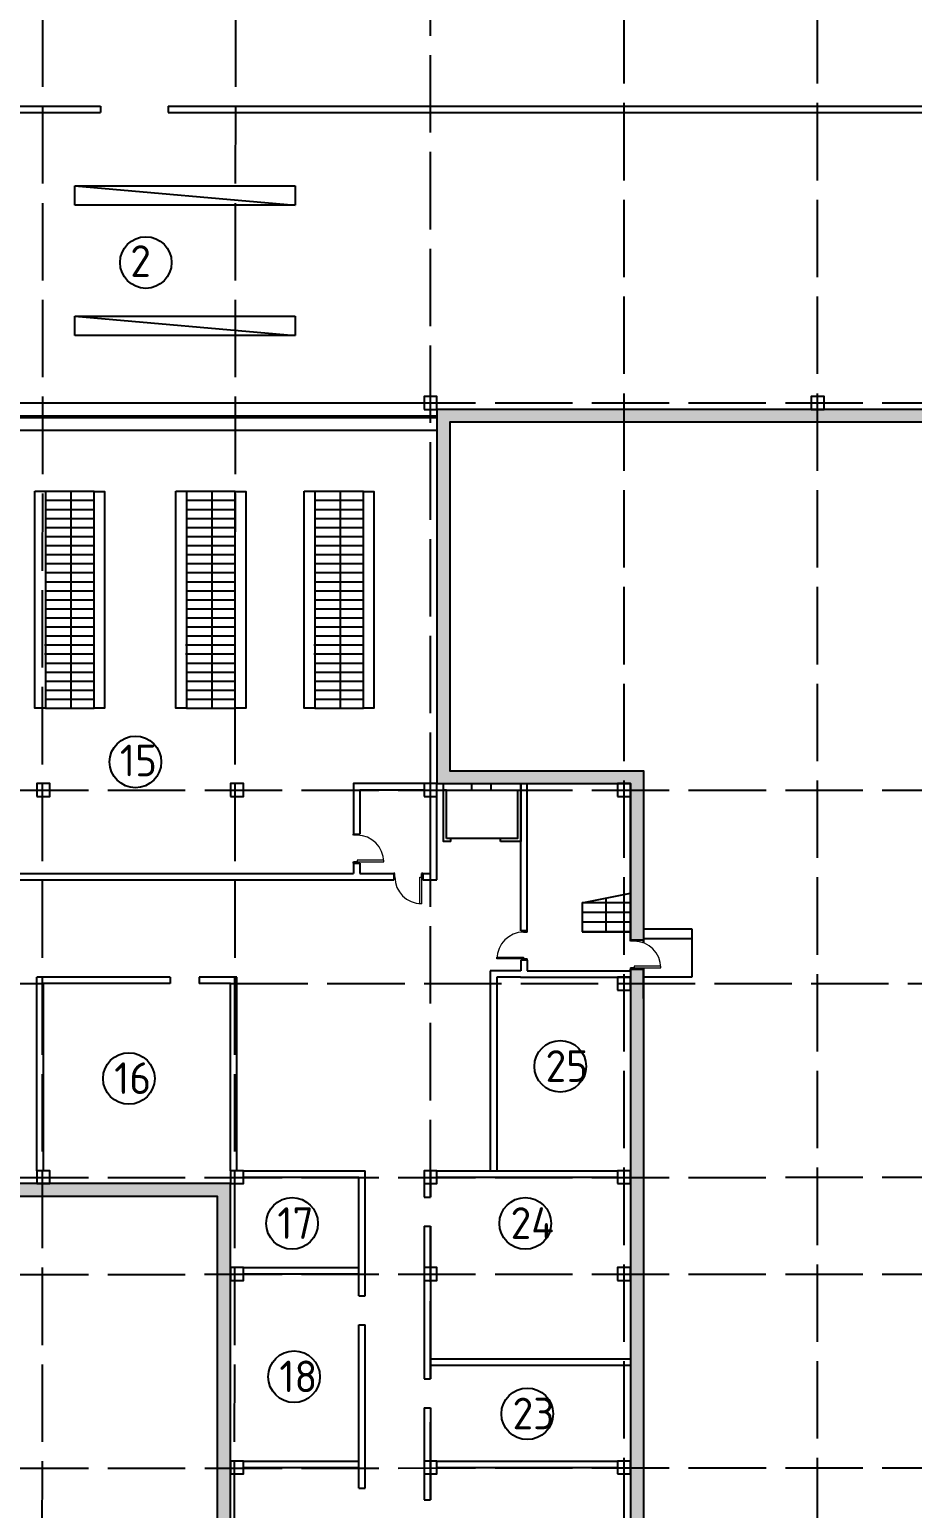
# Model space of a CAD drawing. Header units: millimetres. Extents: x -1544140 to 7445918, y -1294905 to 2019878.
# Drawn here: x 146971 to 174337, y 174240 to 220079 of the extents above; entities that cross this region are included whole.
import ezdxf

# ---------------------------------------------------------------- set-up
doc = ezdxf.new("R2010")
doc.units = ezdxf.units.MM
doc.header["$MEASUREMENT"] = 0
doc.linetypes.add('ACAD_ISO02W100', pattern=[15, 12, -3])
doc.layers.add('JA_Building Outline', color=7, linetype='Continuous', lineweight=5)
doc.layers.add('Plan 2', color=7, linetype='Continuous')
doc.styles.add('gost', font='GOST Common.ttf')

msp = doc.modelspace()

# ---------------------------------------------------------------- hatches: boundary and pattern name
at = {"true_color": 0x636466, "transparency": 33554687}
h = msp.add_hatch(color=251, dxfattribs=at)
h.dxf.hatch_style = 1
h.paths.add_polyline_path([(147385.5, 230107.1), (141380.1, 230107.1), (141379.9, 229707.1), (147385.4, 229707.1)])
h.paths.add_polyline_path([(153369.4, 230107.1), (147385.5, 230107.1), (147385.4, 229707.1), (153369.1, 229707.1)])
h.paths.add_polyline_path([(159397.7, 230107.1), (153369.4, 230107.1), (153369.1, 229707.1), (159397.7, 229707.1)])
h.paths.add_polyline_path([(165397.7, 230107.1), (159397.7, 230107.1), (159397.7, 229707.1), (165397.7, 229707.1)])
h.paths.add_polyline_path([(171397.7, 230107.1), (165397.7, 230107.1), (165397.7, 229707.1), (171397.7, 229707.1)])
h.paths.add_polyline_path([(165397.7, 208307.1), (159597.7, 208307.1), (159597.7, 196707.1), (165397.7, 196707.1), (165397.7, 197107.1), (159997.7, 197107.1), (159997.7, 207907.1), (165397.7, 207907.1)])
h.paths.add_polyline_path([(171397.7, 208307.1), (165397.7, 208307.1), (165397.7, 207907.1), (171397.7, 207907.1)])
h.paths.add_polyline_path([(165397.7, 163307.1), (153316, 163307.1), (153315.7, 162907.1), (165397.7, 162907.1)])
h.paths.add_polyline_path([(153197.7, 184307.1), (147369.8, 184307.1), (147369.7, 183907.1), (152797.7, 183907.1), (152797.7, 162907.1), (153315.7, 162907.1), (153316, 163307.1), (153197.7, 163307.1)])
h.paths.add_polyline_path([(147369.8, 184307.1), (142575.3, 184307.1), (142575.3, 183907.1), (147369.7, 183907.1)])
h.paths.add_polyline_path([(165997.7, 190959.2), (165597.7, 190959.2), (165597.7, 163307.1), (165397.7, 163307.1), (165397.7, 162907.1), (165997.7, 162907.1)])
h.paths.add_polyline_path([(165597.7, 191859.2), (165997.7, 191859.2), (165997.7, 197107.1), (165397.7, 197107.1), (165397.7, 196707.1), (165597.7, 196707.1)])
h.paths.add_polyline_path([(180461.7, 229707.1), (180461.7, 230107.1), (171397.7, 230107.1), (171397.7, 229707.1)])
h.paths.add_polyline_path([(181361.7, 230107.1), (181361.7, 229707.1), (183597.7, 229707.1), (183597.7, 208307.1), (171397.7, 208307.1), (171397.7, 207907.1), (183997.7, 207907.1), (183997.7, 230107.1)])
h.paths.add_polyline_path([(131135.5, 266107.1), (131135.5, 265707.1), (135597.7, 265707.1), (135597.8, 229707.1), (141379.9, 229707.1), (141380.1, 230107.1), (135997.8, 230107.1), (135997.7, 266107.1)])
h.paths.add_polyline_path([(130235.5, 265707.1), (130235.5, 266107.1), (113797.7, 266107.1), (113797.7, 229462.1), (114197.7, 229462.4), (114197.7, 265707.1)])

# ---------------------------------------------------------------- linework, layer by layer
at = {"color": 9, "linetype": 'ACAD_ISO02W100', "ltscale": 200, "true_color": 0xc4c4c5}
for p, q in [((147356.8, 146303.5), (147397.7, 265507.1)), ((153302.4, 146303.5), (153397.7, 265507.1)), ((159397.7, 183886.3), (159397.7, 265507.1)), ((165397.7, 146403.5), (165397.7, 265507.1)), ((171397.7, 146403.5), (171397.7, 265507.1)), ((74697.7, 217507.1), (149165.7, 217507.1)), ((74397.7, 208507.1), (183397.7, 208507.1)), ((74398.1, 196507.1), (183397.7, 196507.1)), ((107421.1, 190503.6), (147397.7, 190505.5)), ((153197.7, 190505.7), (183397.7, 190507.1)), ((74397.7, 184466.9), (183397.7, 184507.1)), ((159397.7, 178258.7), (159397.7, 182986.3)), ((74397.7, 181467), (183397.7, 181507.1)), ((159397.7, 174509), (159397.7, 177358.7)), ((74398.1, 175439.1), (183397.7, 175507.1))]:
    msp.add_line(p, q, dxfattribs=at)
for p, q in [((123197.7, 217707.1), (149165.7, 217707.1)), ((123397.7, 217507.1), (149165.7, 217507.1)), ((149165.7, 217707.1), (149165.7, 217507.1)), ((151265.7, 217707.1), (180397.7, 217707.1)), ((151265.7, 217707.1), (151265.7, 217507.1)), ((151265.7, 217507.1), (180597.7, 217507.1)), ((148372, 214632.4), (148372, 215232.4)), ((148372, 215232.4), (155208.4, 215232.4)), ((148372, 215232.4), (155202, 214632.4)), ((155208.4, 215232.4), (155202, 214632.4)), ((155202, 214632.4), (148372, 214632.4)), ((148372, 210600), (148372, 211200)), ((148372, 211200), (155208.4, 211200)), ((148372, 211200), (155202, 210600)), ((155208.4, 211200), (155202, 210600)), ((155202, 210600), (148372, 210600)), ((123397.7, 208507.1), (159197.7, 208507.1)), ((123397.7, 207657.1), (159597.7, 207657.1)), ((147462.6, 205768.4), (148969.3, 205768.4)), ((147462.6, 205488.2), (148969.3, 205488.2)), ((147462.6, 205488.2), (148969.3, 205488.2)), ((148248.7, 205768.4), (148248.7, 199059)), ((151835.6, 205768.4), (153342.2, 205768.4)), ((151835.6, 205488.2), (153342.2, 205488.2)), ((151835.6, 205488.2), (153342.2, 205488.2)), ((152621.6, 205768.4), (152621.6, 199059)), ((155811.3, 205768.4), (157317.9, 205768.4)), ((155811.3, 205488.2), (157317.9, 205488.2)), ((155811.3, 205488.2), (157317.9, 205488.2)), ((156597.4, 205768.4), (156597.4, 199059)), ((147462.6, 205208), (148969.3, 205208)), ((147462.6, 205208), (148969.3, 205208)), ((147462.6, 204927.7), (148969.3, 204927.7)), ((147462.6, 204927.7), (148969.3, 204927.7)), ((151835.6, 205208), (153342.2, 205208)), ((151835.6, 205208), (153342.2, 205208)), ((151835.6, 204927.7), (153342.2, 204927.7)), ((151835.6, 204927.7), (153342.2, 204927.7)), ((155811.3, 205208), (157317.9, 205208)), ((155811.3, 205208), (157317.9, 205208)), ((155811.3, 204927.7), (157317.9, 204927.7)), ((155811.3, 204927.7), (157317.9, 204927.7)), ((147462.6, 204647.5), (148969.3, 204647.5)), ((147462.6, 204647.5), (148969.3, 204647.5)), ((151835.6, 204647.5), (153342.2, 204647.5)), ((151835.6, 204647.5), (153342.2, 204647.5)), ((155811.3, 204647.5), (157317.9, 204647.5)), ((155811.3, 204647.5), (157317.9, 204647.5)), ((147462.6, 204367.2), (148969.3, 204367.2)), ((147462.6, 204367.2), (148969.3, 204367.2)), ((147462.6, 204087), (148969.3, 204087)), ((147462.6, 204087), (148969.3, 204087)), ((151835.6, 204367.2), (153342.2, 204367.2)), ((151835.6, 204367.2), (153342.2, 204367.2)), ((151835.6, 204087), (153342.2, 204087)), ((151835.6, 204087), (153342.2, 204087)), ((155811.3, 204367.2), (157317.9, 204367.2)), ((155811.3, 204367.2), (157317.9, 204367.2)), ((155811.3, 204087), (157317.9, 204087)), ((155811.3, 204087), (157317.9, 204087)), ((147462.6, 203806.8), (148969.3, 203806.8)), ((147462.6, 203806.8), (148969.3, 203806.8)), ((151835.6, 203806.8), (153342.2, 203806.8)), ((151835.6, 203806.8), (153342.2, 203806.8)), ((155811.3, 203806.8), (157317.9, 203806.8)), ((155811.3, 203806.8), (157317.9, 203806.8)), ((147462.6, 203526.5), (148969.3, 203526.5)), ((147462.6, 203526.5), (148969.3, 203526.5)), ((147462.6, 203246.3), (148969.3, 203246.3)), ((147462.6, 203246.3), (148969.3, 203246.3)), ((151835.6, 203526.5), (153342.2, 203526.5)), ((151835.6, 203526.5), (153342.2, 203526.5)), ((151835.6, 203246.3), (153342.2, 203246.3)), ((151835.6, 203246.3), (153342.2, 203246.3)), ((155811.3, 203526.5), (157317.9, 203526.5)), ((155811.3, 203526.5), (157317.9, 203526.5)), ((155811.3, 203246.3), (157317.9, 203246.3)), ((155811.3, 203246.3), (157317.9, 203246.3)), ((147462.6, 202966), (148969.3, 202966)), ((147462.6, 202966), (148969.3, 202966)), ((147462.6, 202685.8), (148969.3, 202685.8)), ((147462.6, 202685.8), (148969.3, 202685.8)), ((151835.6, 202966), (153342.2, 202966)), ((151835.6, 202966), (153342.2, 202966)), ((151835.6, 202685.8), (153342.2, 202685.8)), ((151835.6, 202685.8), (153342.2, 202685.8)), ((155811.3, 202966), (157317.9, 202966)), ((155811.3, 202966), (157317.9, 202966)), ((155811.3, 202685.8), (157317.9, 202685.8)), ((155811.3, 202685.8), (157317.9, 202685.8)), ((147462.6, 202405.6), (148969.3, 202405.6)), ((147462.6, 202405.6), (148969.3, 202405.6)), ((151835.6, 202405.6), (153342.2, 202405.6)), ((151835.6, 202405.6), (153342.2, 202405.6)), ((155811.3, 202405.6), (157317.9, 202405.6)), ((155811.3, 202405.6), (157317.9, 202405.6)), ((147462.6, 202125.3), (148969.3, 202125.3)), ((147462.6, 202125.3), (148969.3, 202125.3)), ((147462.6, 201845.1), (148969.3, 201845.1)), ((147462.6, 201845.1), (148969.3, 201845.1)), ((151835.6, 202125.3), (153342.2, 202125.3)), ((151835.6, 202125.3), (153342.2, 202125.3)), ((151835.6, 201845.1), (153342.2, 201845.1)), ((151835.6, 201845.1), (153342.2, 201845.1)), ((155811.3, 202125.3), (157317.9, 202125.3)), ((155811.3, 202125.3), (157317.9, 202125.3)), ((155811.3, 201845.1), (157317.9, 201845.1)), ((155811.3, 201845.1), (157317.9, 201845.1)), ((147462.6, 201564.8), (148969.3, 201564.8)), ((147462.6, 201564.8), (148969.3, 201564.8)), ((147462.6, 201284.6), (148969.3, 201284.6)), ((147462.6, 201284.6), (148969.3, 201284.6)), ((151835.6, 201564.8), (153342.2, 201564.8)), ((151835.6, 201564.8), (153342.2, 201564.8)), ((151835.6, 201284.6), (153342.2, 201284.6)), ((151835.6, 201284.6), (153342.2, 201284.6)), ((155811.3, 201564.8), (157317.9, 201564.8)), ((155811.3, 201564.8), (157317.9, 201564.8)), ((155811.3, 201284.6), (157317.9, 201284.6)), ((155811.3, 201284.6), (157317.9, 201284.6)), ((147429.9, 201004.4), (148936.5, 201004.4)), ((147462.6, 201004.4), (148969.3, 201004.4)), ((151802.8, 201004.4), (153309.5, 201004.4)), ((151835.6, 201004.4), (153342.2, 201004.4)), ((155778.6, 201004.4), (157285.2, 201004.4)), ((155811.3, 201004.4), (157317.9, 201004.4)), ((147429.9, 200724.1), (148936.5, 200724.1)), ((147462.6, 200724.1), (148969.3, 200724.1)), ((147462.6, 200443.9), (148969.3, 200443.9)), ((147462.6, 200443.9), (148969.3, 200443.9)), ((151802.8, 200724.1), (153309.5, 200724.1)), ((151835.6, 200724.1), (153342.2, 200724.1)), ((151835.6, 200443.9), (153342.2, 200443.9)), ((151835.6, 200443.9), (153342.2, 200443.9)), ((155778.6, 200724.1), (157285.2, 200724.1)), ((155811.3, 200724.1), (157317.9, 200724.1)), ((155811.3, 200443.9), (157317.9, 200443.9)), ((155811.3, 200443.9), (157317.9, 200443.9)), ((147462.6, 200163.6), (148969.3, 200163.6)), ((147462.6, 200163.6), (148969.3, 200163.6)), ((147462.6, 199883.4), (148969.3, 199883.4)), ((147462.6, 199883.4), (148969.3, 199883.4)), ((151835.6, 200163.6), (153342.2, 200163.6)), ((151835.6, 200163.6), (153342.2, 200163.6)), ((151835.6, 199883.4), (153342.2, 199883.4)), ((151835.6, 199883.4), (153342.2, 199883.4)), ((155811.3, 200163.6), (157317.9, 200163.6)), ((155811.3, 200163.6), (157317.9, 200163.6)), ((155811.3, 199883.4), (157317.9, 199883.4)), ((155811.3, 199883.4), (157317.9, 199883.4)), ((147462.6, 199603.2), (148969.3, 199603.2)), ((147462.6, 199603.2), (148969.3, 199603.2)), ((151835.6, 199603.2), (153342.2, 199603.2)), ((151835.6, 199603.2), (153342.2, 199603.2)), ((155811.3, 199603.2), (157317.9, 199603.2)), ((155811.3, 199603.2), (157317.9, 199603.2)), ((147462.6, 199322.9), (148969.3, 199322.9)), ((147462.6, 199322.9), (148969.3, 199322.9)), ((147462.6, 199042.7), (148969.3, 199042.7)), ((151835.6, 199322.9), (153342.2, 199322.9)), ((151835.6, 199322.9), (153342.2, 199322.9)), ((151835.6, 199042.7), (153342.2, 199042.7)), ((155811.3, 199322.9), (157317.9, 199322.9)), ((155811.3, 199322.9), (157317.9, 199322.9)), ((155811.3, 199042.7), (157317.9, 199042.7)), ((159797.7, 196707.1), (162197.7, 196707.1)), ((160680.3, 196507.1), (160680.3, 196707.1)), ((161280.9, 196507.1), (161280.9, 196707.1)), ((162197.7, 192138.9), (162197.7, 196707.1)), ((162397.7, 192103.2), (162397.7, 196707.1)), ((159397.7, 193923.5), (159397.7, 196307.1)), ((159597.7, 193723.5), (159597.7, 196307.1)), ((159897.7, 196507.1), (159797.7, 196507.1)), ((159797.7, 196507.1), (162197.7, 196507.1)), ((159897.7, 196507.1), (159897.7, 196507.1)), ((162097.7, 196507.1), (162197.7, 196507.1)), ((165597.7, 191923.2), (165597.7, 196307.1)), ((157007.2, 195144.6), (157207.2, 195144.6)), ((160025.5, 194907.1), (160025.5, 195007.1)), ((161571, 194907.1), (161571, 195007.1)), ((141397.7, 193923.5), (157007.2, 193923.5)), ((157007.2, 194244.6), (157207.2, 194244.6)), ((157207.2, 193923.5), (158257, 193923.5)), ((158257, 193923.5), (158257, 193723.5)), ((159157, 193923.5), (159157, 193723.5)), ((159157, 193923.5), (159397.7, 193923.5)), ((125347.5, 193723.5), (158257, 193723.5)), ((159157, 193723.5), (159597.7, 193723.5)), ((164097.7, 193007.1), (165597.7, 193307.1)), ((165597.7, 193007.1), (164097.7, 193007.1)), ((164097.7, 193007.1), (164097.7, 192107.1)), ((164847.7, 192107.1), (164847.7, 193157.1)), ((165597.7, 192707.1), (164097.7, 192707.1)), ((165597.7, 192407.1), (164097.7, 192407.1)), ((165597.7, 192107.1), (164097.7, 192107.1)), ((164097.7, 192107.1), (165597.7, 192107.1)), ((165597.7, 191859.2), (165597.7, 191923.2)), ((165597.7, 191823.5), (165597.7, 191863.7)), ((165597.7, 191859.2), (165997.7, 191859.2)), ((165997.7, 191771.9), (165997.7, 191849.7)), ((162197.7, 191238.9), (162198, 190907.9)), ((162397.7, 191238.9), (162397.7, 190907.1)), ((147197.7, 184707.1), (147197.7, 190705.7)), ((151328.5, 190705.7), (147197.7, 190705.7)), ((151328.5, 190705.7), (151328.5, 190505.7)), ((153397.7, 190705.7), (152228.5, 190705.7)), ((152228.5, 190705.7), (152228.5, 190505.7)), ((153397.7, 184707.1), (153397.7, 190705.7)), ((162184, 190907.9), (161250.8, 190906.9)), ((161250.8, 190906.9), (161250.8, 184707.1)), ((162184.2, 190707.9), (161450.8, 190707.1)), ((161450.8, 190707.1), (161450.8, 184707.1)), ((162198, 190907.9), (162184, 190907.9)), ((162184.2, 190707.9), (165152.3, 190707.1)), ((162397.7, 190907.1), (165152.3, 190907.1)), ((165152.3, 190907.1), (165597.7, 190907.1)), ((165152.3, 190707.1), (165597.7, 190707.1)), ((165597.7, 190995.2), (165597.7, 190959.2)), ((165597.7, 190907.1), (165597.7, 190959.2)), ((165597.7, 190959.2), (165997.7, 190959.2)), ((165997.7, 190044), (165997.7, 190995.2)), ((147397.7, 184707.1), (147397.7, 190505.7)), ((151328.5, 190505.7), (147397.7, 190505.7)), ((153197.7, 190505.7), (152228.5, 190505.7)), ((153197.7, 184707.1), (153197.7, 190507.1)), ((153597.7, 184707.1), (157371.8, 184707.1)), ((153597.7, 184507.1), (157171.7, 184507.1)), ((157171.7, 180834.2), (157171.7, 184507.1)), ((157371.8, 180834.2), (157371.8, 184707.1)), ((159197.7, 184707.1), (159197.7, 183886.3)), ((159397.7, 184707.1), (159397.7, 183886.3)), ((159597.7, 184707.1), (165197.7, 184707.1)), ((159597.7, 184507.1), (165197.7, 184507.1)), ((159197.7, 183886.3), (159397.7, 183886.3)), ((159197.7, 182986.3), (159397.7, 182986.3)), ((159197.7, 182986.3), (159197.7, 178258.7)), ((159397.7, 182986.3), (159397.7, 178258.7)), ((153597.7, 181707.1), (157171.7, 181707.1)), ((153597.7, 181507.1), (157171.7, 181507.1)), ((157171.7, 180834.2), (157371.8, 180834.2)), ((157171.7, 179934.2), (157371.8, 179934.2)), ((157171.7, 174870), (157171.7, 179934.2)), ((157371.8, 174870), (157371.8, 179934.2)), ((159397.7, 178878.2), (165597.7, 178878.2)), ((159397.7, 178678.2), (165597.7, 178678.2)), ((159197.7, 178258.7), (159397.7, 178258.7)), ((159197.7, 177358.7), (159397.7, 177358.7)), ((159197.7, 177358.7), (159197.7, 174509)), ((159397.7, 177358.7), (159397.7, 174509)), ((153597.7, 175707.1), (157171.7, 175707.2)), ((159597.7, 175707.1), (165197.7, 175707.1)), ((153597.7, 175507.1), (157171.7, 175507.2)), ((159597.7, 175507.1), (165197.7, 175507.1)), ((157171.7, 174870), (157371.8, 174870)), ((159197.7, 174509), (159397.7, 174509))]:
    msp.add_line(p, q)
at = {"color": 1}
for p, q in [((123397.7, 208107.1), (159597.7, 208107.1)), ((123397.7, 208057.1), (159597.7, 208057.1))]:
    msp.add_line(p, q, dxfattribs=at)
at = {"color": 18, "true_color": 0x000000}
for p, q in [((157009.5, 195108.9), (157009.5, 195144.6)), ((157009.5, 194244.6), (157009.5, 194280.6)), ((158292.7, 193923.5), (158257, 193923.5)), ((159157, 193923.5), (159121, 193923.5)), ((162397.7, 192138.9), (162197.7, 192138.9)), ((162397.7, 192103.2), (162397.7, 192138.9)), ((165997.7, 192208.1), (167503.7, 192208.1)), ((165997.7, 192208.1), (165997.7, 191771.9)), ((167503.7, 192208.1), (167503.7, 190708.1)), ((165997.7, 191908.1), (167503.7, 191908.1)), ((162397.7, 191238.9), (162197.7, 191238.9)), ((162397.7, 191238.9), (162397.7, 191274.9)), ((165997.7, 190995.2), (165997.7, 190708.1)), ((167503.7, 190708.1), (165997.7, 190708.1))]:
    msp.add_line(p, q, dxfattribs=at)
for points in [[(181361.7, 229707.1), (183597.7, 229707.1), (183597.7, 208307.1), (159597.7, 208307.1), (159597.7, 196707.1), (165597.7, 196707.1), (165597.7, 191859.2)], [(181361.7, 230107.1), (183997.7, 230107.1), (183997.7, 207907.1), (159997.7, 207907.1), (159997.7, 197107.1), (165997.7, 197107.1), (165997.7, 191771.9)], [(159197.7, 196707.1), (157007.2, 196707.1), (157007.2, 195144.6)], [(160025.5, 194907.1), (159797.7, 194907.1), (159797.7, 196707.1)], [(162197.7, 196707.1), (162197.7, 194907.1), (161571, 194907.1)], [(159197.7, 196507.1), (157207.2, 196507.1), (157207.2, 195144.6)], [(159897.7, 195007.1), (159897.7, 196507.1), (162097.7, 196507.1), (162097.7, 195007.1), (159897.7, 195007.1)], [(157007.2, 194244.6), (157007.2, 193923.5)], [(157207.2, 194244.6), (157207.2, 193923.5)], [(165597.7, 190959.2), (165597.7, 163307.1), (153197.7, 163307.1), (153197.7, 184307.1), (142482.1, 184307.1)], [(165997.7, 190995.2), (165997.7, 162907.1), (152797.7, 162907.1), (152797.7, 183907.1), (142575.3, 183907.1)]]:
    msp.add_lwpolyline(points)
for points in [[(159197.7, 208307.1), (159597.7, 208307.1), (159597.7, 208707.1), (159197.7, 208707.1)], [(171197.7, 208307.1), (171597.7, 208307.1), (171597.7, 208707.1), (171197.7, 208707.1)], [(147135.1, 205771.5), (147462.6, 205771.5), (147462.6, 199042.7), (147135.1, 199042.7)], [(148969.3, 205766.2), (149296.8, 205766.2), (149296.8, 199042.7), (148969.3, 199042.7)], [(151508.1, 205771.5), (151835.6, 205771.5), (151835.6, 199042.7), (151508.1, 199042.7)], [(153342.2, 205766.2), (153669.7, 205766.2), (153669.7, 199042.7), (153342.2, 199042.7)], [(155483.8, 205771.5), (155811.3, 205771.5), (155811.3, 199042.7), (155483.8, 199042.7)], [(157317.9, 205766.2), (157645.4, 205766.2), (157645.4, 199042.7), (157317.9, 199042.7)], [(147197.7, 196307.1), (147597.7, 196307.1), (147597.7, 196707.1), (147197.7, 196707.1)], [(153197.7, 196307.1), (153597.7, 196307.1), (153597.7, 196707.1), (153197.7, 196707.1)], [(159197.7, 196307.1), (159597.7, 196307.1), (159597.7, 196707.1), (159197.7, 196707.1)], [(165197.7, 196307.1), (165597.7, 196307.1), (165597.7, 196707.1), (165197.7, 196707.1)], [(165197.7, 190307.1), (165597.7, 190307.1), (165597.7, 190707.1), (165197.7, 190707.1)], [(147197.7, 184307.1), (147597.7, 184307.1), (147597.7, 184707.1), (147197.7, 184707.1)], [(153197.7, 184307.1), (153597.7, 184307.1), (153597.7, 184707.1), (153197.7, 184707.1)], [(159197.7, 184307.1), (159597.7, 184307.1), (159597.7, 184707.1), (159197.7, 184707.1)], [(165197.7, 184307.1), (165597.7, 184307.1), (165597.7, 184707.1), (165197.7, 184707.1)], [(153197.7, 181307.1), (153597.7, 181307.1), (153597.7, 181707.1), (153197.7, 181707.1)], [(159197.7, 181307.1), (159597.7, 181307.1), (159597.7, 181707.1), (159197.7, 181707.1)], [(165197.7, 181307.1), (165597.7, 181307.1), (165597.7, 181707.1), (165197.7, 181707.1)], [(153197.7, 175307.1), (153597.7, 175307.1), (153597.7, 175707.1), (153197.7, 175707.1)], [(159197.7, 175307.1), (159597.7, 175307.1), (159597.7, 175707.1), (159197.7, 175707.1)], [(165197.7, 175307.1), (165597.7, 175307.1), (165597.7, 175707.1), (165197.7, 175707.1)]]:
    msp.add_lwpolyline(points, close=True)
at = {"layer": 'JA_Building Outline', "color": 18, "lineweight": 0, "true_color": 0x000000}
for p, q in [((157009.5, 195108.9), (157009.5, 195144.9)), ((157009.5, 195144.9), (157122, 195144.9)), ((157122, 195108.9), (157009.5, 195108.9)), ((157122, 195144.9), (157122, 195108.9)), ((157009.5, 194244.6), (157009.5, 194280.6)), ((157009.5, 194280.6), (157122, 194280.6)), ((157122, 194244.6), (157009.5, 194244.6)), ((157122, 194280.6), (157122, 194244.6)), ((158292.7, 193923.5), (158256.7, 193923.5)), ((158256.7, 193923.5), (158256.7, 193811)), ((158292.7, 193811), (158292.7, 193923.5)), ((159157, 193923.5), (159121, 193923.5)), ((159121, 193923.5), (159121, 193811)), ((159157, 193811), (159157, 193923.5)), ((158256.7, 193811), (158292.7, 193811)), ((159121, 193811), (159157, 193811)), ((162397.7, 192139.2), (162285.1, 192139.2)), ((162285.1, 192139.2), (162285.1, 192103.2)), ((162285.1, 192103.2), (162397.7, 192103.2)), ((162397.7, 192103.2), (162397.7, 192139.2)), ((165597.7, 191859.5), (165710.2, 191859.5)), ((165710.2, 191823.5), (165597.7, 191823.5)), ((165710.2, 191859.5), (165710.2, 191823.5)), ((162397.7, 191274.9), (162285.1, 191274.9)), ((162285.1, 191274.9), (162285.1, 191238.9)), ((162285.1, 191238.9), (162397.7, 191238.9)), ((162397.7, 191238.9), (162397.7, 191274.9)), ((165597.7, 190995.2), (165710.2, 190995.2)), ((165710.2, 190959.2), (165597.7, 190959.2)), ((165710.2, 190995.2), (165710.2, 190959.2))]:
    msp.add_line(p, q, dxfattribs=at)
at = {"layer": 'JA_Building Outline', "color": 18, "lineweight": 5, "true_color": 0x000000}
for p, q in [((157122, 195108.9), (157009.5, 195108.9)), ((157122, 194280.6), (157009.5, 194280.6)), ((158292.7, 193811), (158292.7, 193923.5)), ((159121, 193811), (159121, 193923.5)), ((162285.1, 192103.2), (162397.7, 192103.2)), ((165710.2, 191823.5), (165597.7, 191823.5)), ((162285.1, 191274.9), (162397.7, 191274.9)), ((165710.2, 190995.2), (165597.7, 190995.2))]:
    msp.add_line(p, q, dxfattribs=at)
for points in [[(157122, 194280.6), (157950.3, 194280.6), (157950.3, 194329.8), (157122, 194329.8)], [(159121, 193811), (159121, 192982.7), (159071.7, 192982.7), (159071.7, 193811)], [(162285.1, 191274.9), (161456.9, 191274.9), (161456.9, 191324.2), (162285.1, 191324.2)], [(165710.2, 190995.2), (166538.5, 190995.2), (166538.5, 191044.4), (165710.2, 191044.4)]]:
    msp.add_lwpolyline(points, close=True, dxfattribs=at)
for centre, start, end in [((157119.9, 194280), 0, 90), ((159121.6, 193813), 180, 270), ((162287.2, 191274.3), 90, 180), ((165708.1, 190994.6), 0, 90)]:
    msp.add_arc(centre, 829.5, start, end, dxfattribs=at)
at = {"layer": 'Plan 2'}
for centre in [(150573.9, 212858.4), (150252.1, 197378.8), (163420.4, 187942.7), (150048.9, 187565.8), (155107.7, 183073.5), (162336.2, 183073.5), (155169.7, 178321.7), (162398.2, 177171.7)]:
    msp.add_circle(centre, 800, dxfattribs=at)

# ---------------------------------------------------------------- texts
at = {"layer": 'Plan 2', "attachment_point": 1, "style": 'gost'}
for s, insert, char_height in [('2', (150092.5, 213394.8), 981.6), ('15', (149770.7, 197915.2), 981.65), ('25', (162964.3, 188443.8), 981.65), ('16', (149592.8, 188067), 981.65), ('17', (154651.6, 183574.6), 981.65), ('24', (161880.2, 183574.6), 981.65), ('18', (154713.6, 178822.8), 981.65), ('23', (161942.1, 177672.8), 981.65)]:
    msp.add_mtext_dynamic_manual_height_columns(s, width=981.649, gutter_width=3.27, heights=[0], dxfattribs=dict(at, insert=insert, char_height=char_height))

doc.saveas('drawing.dxf')
